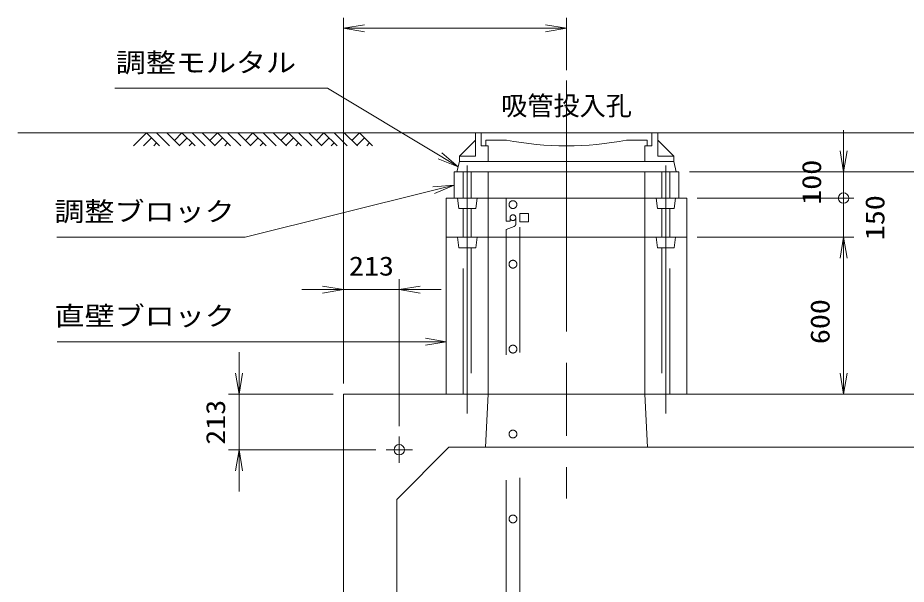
# Model space of a CAD drawing. Units: millimetres at full size. Extents: x 37600 to 71200, y -138800 to -115040.
# Drawn here: x 53105 to 56505, y -133165 to -130997 of the extents above; entities that cross this region are included whole.
import ezdxf
from ezdxf.enums import TextEntityAlignment as Align

# ---------------------------------------------------------------- set-up
doc = ezdxf.new("R2010")
doc.units = ezdxf.units.MM
doc.header["$LTSCALE"] = 80.0044
doc.linetypes.add('CHAIN', pattern=[18.5, 12, -1.5, 3.5, -1.5])
doc.linetypes.add('DASHED_SPACED', pattern=[12, 6, -6])
for name, color, linetype, lineweight in [('0_2', 4, 'Continuous', 13), ('FRP', 4, 'DASHED_SPACED', 13), ('寸法', 6, 'Continuous', 13), ('文字', 2, 'Continuous', 13), ('ﾊｯﾁﾝｸﾞ', 4, 'Continuous', 9)]:
    doc.layers.add(name, color=color, linetype=linetype, lineweight=lineweight)
doc.styles.add('ＭＳ ゴシック', font='')
doc.styles.get('ＭＳ ゴシック').set_extended_font_data('MS Gothic')

# ---------------------------------------------------------------- blocks, each defined once
blk = doc.blocks.new('open_arrow')
at = {"color": 0, "linetype": 'Continuous', "lineweight": -2}
blk.add_lwpolyline([(7.5, 1.25), (0, 0), (7.5, -1.25)], dxfattribs=at)
blk = doc.blocks.new('dimension_origin')
at = {"color": 0, "linetype": 'Continuous', "lineweight": -2}
blk.add_circle((0, 0), 1.25, dxfattribs=at)

msp = doc.modelspace()

# ---------------------------------------------------------------- linework, layer by layer
at = {"layer": '0_2', "color": 2, "linetype": 'CHAIN'}
for p, q in [((55205, -131237), (55205, -132837)), ((54825, -131562), (54825, -132512)), ((55585, -131562), (55585, -132512)), ((54565, -132600), (54565, -132700)), ((54515, -132650), (54615, -132650))]:
    msp.add_line(p, q, dxfattribs=at)
at = {"layer": '0_2'}
for p, q in [((59205, -131437), (53105, -131437)), ((54856, -131437), (55554, -131437)), ((54856, -131527), (54856, -131437)), ((54878, -131487), (54878, -131437)), ((55532, -131487), (55532, -131437)), ((55554, -131527), (55554, -131437)), ((54795, -131527), (54856, -131466)), ((54896.5, -131465), (54975, -131465)), ((54896.5, -131487), (54896.5, -131465)), ((55435, -131465), (55513.5, -131465)), ((55513.5, -131487), (55513.5, -131465)), ((55554, -131466), (55615, -131527)), ((54878, -131487), (54905, -131487)), ((54905, -131547), (54905, -131487)), ((55505, -131487), (55532, -131487)), ((55505, -131547), (55505, -131487)), ((54795, -131547), (54795, -131527)), ((54795, -131527), (54856, -131527)), ((55615, -131527), (55554, -131527)), ((55615, -131547), (55615, -131527)), ((54795, -131547), (55615, -131547)), ((54795, -131587), (55615, -131587))]:
    msp.add_line(p, q, dxfattribs=at)
msp.add_lwpolyline([(54795, -131547), (55615, -131547), (55625, -131587), (54785, -131587)], close=True, dxfattribs=at)
at = {"layer": '0_2', "color": 3}
for points in [[(54775, -131687), (55635, -131687), (55635, -131587), (54775, -131587)], [(54905, -131837), (55505, -131837), (55505, -131587), (54905, -131587)], [(54905, -131687), (55505, -131687), (55505, -131587), (54905, -131587)], [(54745, -131837), (55665, -131837), (55665, -131687), (54745, -131687)], [(54745, -132437), (55665, -132437), (55665, -131837), (54745, -131837)], [(54905, -132437), (55505, -132437), (55505, -131837), (54905, -131837)], [(54352, -134893), (57958, -134893), (57958, -132437), (54352, -132437)], [(54895, -132640), (55515, -132640), (55505, -132437), (54905, -132437)], [(54755, -134690), (57555, -134690), (57755, -134490), (57755, -132840), (57555, -132640), (54755, -132640), (54555, -132840), (54555, -134490)]]:
    msp.add_lwpolyline(points, close=True, dxfattribs=at)
at = {"layer": '0_2', "linetype": 'DASHED_SPACED'}
for points in [[(54840, -131687), (54810, -131687), (54810, -131587), (54840, -131587)], [(55570, -131687), (55600, -131687), (55600, -131587), (55570, -131587)], [(54857.5, -131727), (54792.5, -131727), (54787.5, -131687), (54862.5, -131687)], [(55552.5, -131727), (55617.5, -131727), (55622.5, -131687), (55547.5, -131687)], [(54840, -131837), (54810, -131837), (54810, -131727), (54840, -131727)], [(55570, -131837), (55600, -131837), (55600, -131727), (55570, -131727)], [(54857.5, -131877), (54792.5, -131877), (54787.5, -131837), (54862.5, -131837)], [(55552.5, -131877), (55617.5, -131877), (55622.5, -131837), (55547.5, -131837)], [(54840, -132437), (54810, -132437), (54810, -131877), (54840, -131877)], [(55570, -132437), (55600, -132437), (55600, -131877), (55570, -131877)]]:
    msp.add_lwpolyline(points, close=True, dxfattribs=at)
at = {"layer": '0_2', "color": 3}
msp.add_lwpolyline([(54905, -131587), (55505, -131587), (54905, -131587)], dxfattribs=at)
msp.add_circle((54565, -132650), 20, dxfattribs=at)
at = {"layer": '0_2'}
msp.add_arc((55205, -130273.73), 1213.27, 259.07231, 280.92769, dxfattribs=at)
at = {"layer": 'FRP'}
for p, q in [((55011, -131762), (55011, -131786.09)), ((55004.54, -131795.44), (54974, -131807))]:
    msp.add_line(p, q, dxfattribs=at)
msp.add_lwpolyline([(54974, -131807), (54974, -135158), (55026, -135158), (55026, -131687), (54974, -131687), (54974, -131775), (54989, -131775), (54989, -131762)], dxfattribs=at)
msp.add_lwpolyline([(55026, -131778), (55060, -131778), (55060, -131746), (55026, -131746)], close=True, dxfattribs=at)
for centre, radius in [((55000, -131712), 15), ((55000, -131762), 11), ((55000, -131940), 15), ((55000, -132265), 15), ((55000, -132590), 15), ((55000, -132915), 15)]:
    msp.add_circle(centre, radius, dxfattribs=at)
for centre, radius, start, end in [((55000, -131762), 11, 90, 180), ((55000, -131762), 11, 0, 90), ((55001, -131786.09), 10, 290.72556, 0)]:
    msp.add_arc(centre, radius, start, end, dxfattribs=at)
at = {"layer": '寸法'}
for p, q in [((54352, -132397), (54352, -130997)), ((55205, -131197), (55205, -130997)), ((54352, -131037), (55205, -131037)), ((55705, -131437), (56705, -131437)), ((56265, -131767), (56265, -131427)), ((55675, -131587), (56305, -131587)), ((55705, -131587), (56705, -131587)), ((55705, -131587), (56705, -131587)), ((56265, -131607), (56265, -131997)), ((55705, -131687), (56305, -131687)), ((55705, -131687), (56305, -131687)), ((55705, -131837), (56305, -131837)), ((55705, -131837), (56305, -131837)), ((56265, -131837), (56265, -132437)), ((54352, -132397), (54352, -131997)), ((54565, -132560), (54565, -131997)), ((54192, -132037), (54725, -132037)), ((53952, -132277), (53952, -132810)), ((54312, -132437), (53912, -132437)), ((55705, -132437), (56705, -132437)), ((55705, -132437), (56305, -132437)), ((54475, -132650), (53912, -132650))]:
    msp.add_line(p, q, dxfattribs=at)
for points in [[(54790, -131567), (54721.4, -131525.84), (54290, -131267), (53476.67, -131267)], [(54775, -131637), (54697.39, -131656.4), (53975, -131837), (53255, -131837)], [(54745, -132237), (54665, -132237), (53975.67, -132237), (53255.67, -132237)]]:
    msp.add_lwpolyline(points, dxfattribs=at)
at = {"layer": 'ﾊｯﾁﾝｸﾞ'}
for p, q in [((53547.35, -131487), (53597.35, -131437)), ((53597.35, -131437), (53647.35, -131487)), ((53636.24, -131437), (53686.24, -131487)), ((53675.13, -131437), (53725.13, -131487)), ((53704.18, -131466.05), (53733.24, -131437)), ((53733.24, -131437), (53783.24, -131487)), ((53772.13, -131437), (53822.13, -131487)), ((53811.02, -131437), (53861.02, -131487)), ((53840.07, -131466.05), (53869.12, -131437)), ((53869.12, -131437), (53919.12, -131487)), ((53908.01, -131437), (53958.01, -131487)), ((53946.9, -131437), (53996.9, -131487)), ((53975.95, -131466.05), (54005, -131437)), ((54005, -131437), (54055, -131487)), ((54043.89, -131437), (54093.89, -131487)), ((54082.78, -131437), (54132.78, -131487)), ((54111.83, -131466.05), (54140.88, -131437)), ((54140.88, -131437), (54190.88, -131487)), ((54179.77, -131437), (54229.77, -131487)), ((54218.66, -131437), (54268.66, -131487)), ((54247.71, -131466.05), (54276.76, -131437)), ((54276.76, -131437), (54326.76, -131487)), ((54315.65, -131437), (54365.65, -131487)), ((54354.54, -131437), (54404.54, -131487)), ((54383.59, -131466.05), (54412.65, -131437)), ((54412.65, -131437), (54462.65, -131487)), ((53586.24, -131487), (53616.8, -131456.44)), ((53723.63, -131485.5), (53752.68, -131456.44)), ((53859.51, -131485.5), (53888.56, -131456.44)), ((53995.39, -131485.5), (54024.44, -131456.44)), ((54131.28, -131485.5), (54160.33, -131456.44)), ((54267.16, -131485.5), (54296.21, -131456.44)), ((54403.04, -131485.5), (54432.09, -131456.44)), ((53625.13, -131487), (53636.24, -131475.89)), ((53761.02, -131487), (53772.13, -131475.89)), ((53896.9, -131487), (53908.01, -131475.89)), ((54032.78, -131487), (54043.89, -131475.89)), ((54168.66, -131487), (54179.77, -131475.89)), ((54304.54, -131487), (54315.65, -131475.89)), ((54440.43, -131487), (54451.54, -131475.89))]:
    msp.add_line(p, q, dxfattribs=at)

# ---------------------------------------------------------------- block references
at = {"layer": '寸法', "xscale": 10.7, "yscale": 10.7}
for p in [(54352, -131037), (54565, -132037)]:
    msp.add_blockref('open_arrow', p, dxfattribs=at)
at = {"layer": '寸法'}
for name, p, xscale, yscale, rotation in [('open_arrow', (55205, -131037), 10.7, 10.7, 180), ('open_arrow', (56265, -131587), 10.7, 10.7, 90), ('open_arrow', (54790, -131567), 10.7, 10.7, 149), ('open_arrow', (54775, -131637), 10.7, 10.7, 194), ('dimension_origin', (56265, -131687), 16, 16, 90), ('dimension_origin', (56265, -131687), 16, 16, 270), ('open_arrow', (56265, -131837), 10.7, 10.7, 270), ('open_arrow', (56265, -131837), 10.7, 10.7, 270), ('open_arrow', (54352, -132037), 10.7, 10.7, 180), ('open_arrow', (54745, -132237), 10.7, 10.7, 180), ('open_arrow', (53952, -132437), 10.7, 10.7, 90), ('open_arrow', (56265, -132437), 10.7, 10.7, 90), ('open_arrow', (53952, -132650), 10.7, 10.7, 270)]:
    msp.add_blockref(name, p, dxfattribs=dict(at, xscale=xscale, yscale=yscale, rotation=rotation))

# ---------------------------------------------------------------- texts
at = {"layer": '寸法', "style": 'ＭＳ ゴシック', "width": 1.15}
for s, p in [('調整モルタル', (54170, -131227)), ('調整ブロック', (53935, -131797)), ('直壁ブロック', (53935.67, -132197))]:
    msp.add_text(s, height=73.31, dxfattribs=at).set_placement(p, align=Align.BOTTOM_RIGHT)
for s, p in [('100', (56142.59, -131626.58)), ('150', (56384.94, -131762)), ('600', (56175, -132159.89)), ('213', (53862, -132545))]:
    msp.add_text(s, height=73.31, rotation=90, dxfattribs=at).set_placement(p, align=Align.MIDDLE_CENTER)
msp.add_text('213', height=73.31, dxfattribs=at).set_placement((54458.5, -131947), align=Align.MIDDLE_CENTER)
at = {"layer": '文字', "style": 'ＭＳ ゴシック'}
msp.add_text('吸管投入孔', height=73.31, dxfattribs=at).set_placement((55205, -131297), align=Align.TOP_CENTER)

doc.saveas('drawing.dxf')
